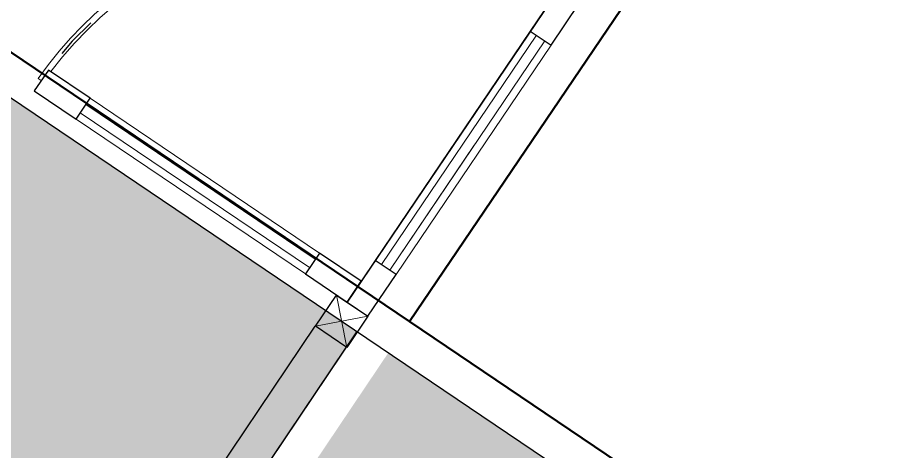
# Model space of a CAD drawing. Header units: millimetres. Extents: x 460 to 723, y 360 to 962.
# Drawn here: x 605.11 to 610.29, y 381.06 to 383.66 of the extents above; entities that cross this region are included whole.
import ezdxf

# ---------------------------------------------------------------- set-up
doc = ezdxf.new("R2010")
doc.units = ezdxf.units.MM
doc.linetypes.add('DASHED', pattern=[19.05, 12.7, -6.35])
doc.layers.get('0').update_dxf_attribs({"true_color": 0xc2ced6})
for name, color, linetype in [('00_Lotes', 224, 'Continuous'), ('A-COLUMNAS', 3, 'Continuous'), ('A-VEREDAS', 9, 'Continuous'), ('EM-COLUMNAS', 3, 'Continuous')]:
    doc.layers.add(name, color=color, linetype=linetype)
for name, color, linetype, lineweight in [('BEQ_RIEL', 130, 'Continuous', 5), ('LOTES_MENORCA', 250, 'Continuous', 50), ('Menorca-Parques-A-Arboles', 74, 'Continuous', 18)]:
    doc.layers.add(name, color=color, linetype=linetype, lineweight=lineweight)

# ---------------------------------------------------------------- blocks, each defined once
blk = doc.blocks.new('C-15X15')
at = {"color": 8, "lineweight": 0}
for points in [[(-0.075, -0.075), (0.075, 0.075)], [(-0.075, 0.075), (0.075, -0.075)]]:
    blk.add_lwpolyline(points, dxfattribs=at)
at = {"layer": 'EM-COLUMNAS'}
blk.add_lwpolyline([(-0.075, -0.075), (0.075, -0.075), (0.075, 0.075), (-0.075, 0.075)], close=True, dxfattribs=at)

msp = doc.modelspace()

# ---------------------------------------------------------------- hatches: boundary and pattern name
at = {"layer": 'Menorca-Parques-A-Arboles', "lineweight": 5, "true_color": 0x148b29, "transparency": 33554687}
h = msp.add_hatch(color=104, dxfattribs=at)
h.dxf.hatch_style = 1
h.paths.add_polyline_path([(600.3783, 386.3504, 0.414406), (598.2816, 385.9437), (597.6894, 385.0658, 0.414021), (598.0959, 382.9705), (604.8723, 378.3927), (607.1476, 381.7775)])
h.paths.add_polyline_path([(605.9023, 379.5191), (605.9041, 379.5179), (605.7774, 379.3302), (605.6086, 379.0799), (605.6093, 379.0794), (605.06, 378.2659), (607.2271, 376.802), (609.5101, 380.1815), (607.3353, 381.6507), (607.3338, 381.6486)])
h.paths.add_polyline_path([(611.1364, 379.0829), (608.8534, 375.7033), (612.2977, 373.3765, 0.421964), (614.098, 373.7499), (614.9113, 375.025, 0.406505), (614.5477, 376.7784)])

# ---------------------------------------------------------------- linework, layer by layer
at = {"color": 8, "lineweight": 0}
for p, q in [((607.2935, 382.1797, -8.1697), (608.2228, 383.5556, -8.1697)), ((607.3435, 382.1459, -8.1697), (608.2728, 383.5218, -8.1697)), ((606.8962, 382.2111, -8.1697), (605.52, 383.1406, -8.1697)), ((606.8962, 382.2111, -8.1697), (605.52, 383.1406, -8.1697)), ((606.8624, 382.1611, -8.1697), (605.4862, 383.0905, -8.1697)), ((607.3435, 382.1459, -8.1697), (607.8506, 382.8967, -8.1697))]:
    msp.add_line(p, q, dxfattribs=at)
at = {"elevation": -8.1697}
for points in [[(608.3108, 383.4962), (608.4797, 383.7464), (608.3546, 383.8309), (608.1856, 383.5807)], [(607.2124, 381.8701), (607.3814, 382.1203), (607.2563, 382.2048), (607.0873, 381.9546)]]:
    msp.add_lwpolyline(points, close=True, dxfattribs=at)
at = {"color": 8, "lineweight": 0, "elevation": -8.1697}
for points in [[(608.3108, 383.4962), (607.3818, 382.12), (607.2567, 382.2045), (608.1856, 383.5807)], [(605.5454, 383.1781), (606.9216, 382.2486), (606.8371, 382.1235), (605.4609, 383.053)]]:
    msp.add_lwpolyline(points, close=True, dxfattribs=at)
at = {"elevation": -8.1697}
for points in [[(604.6208, 378.4251), (606.8964, 381.8102)], [(604.6208, 378.4251), (606.8964, 381.8102)], [(604.8088, 378.2987), (607.0826, 381.6813)], [(604.8088, 378.2987), (607.0826, 381.6813)]]:
    msp.add_lwpolyline(points, dxfattribs=at)
at = {"color": 251, "linetype": 'DASHED', "ltscale": 0.02}
msp.add_arc((607.0722, 382.0251, -8.1697), 2.2149, 54.6203, 143.3526, dxfattribs=at)
at = {"layer": '00_Lotes', "elevation": 2.0973}
msp.add_lwpolyline([(607.288, 376.4876), (597.9691, 382.7829, -0.414021), (597.5017, 385.1924), (598.0939, 386.0703, -0.414406), (600.5051, 386.5381), (609.8245, 380.2424)], format="xyb", close=True, dxfattribs=at)
at = {"layer": '00_Lotes'}
for points, elevation in [([(600.5051, 386.5381), (607.4622, 381.8382)], 2.0973), ([(607.4622, 381.8382), (610.1235, 385.7686)], 2.0973), ([(608.3555, 383.831), (607.0873, 381.9546)], -8.1697), ([(604.872, 378.3923), (607.1459, 381.7749)], -8.1697)]:
    msp.add_lwpolyline(points, dxfattribs=dict(at, elevation=elevation))
at = {"layer": 'A-COLUMNAS', "elevation": -8.1697}
for points in [[(605.5454, 383.1781), (605.2952, 383.3471), (605.2107, 383.222), (605.4609, 383.053)], [(607.1718, 382.0796), (606.9216, 382.2486), (606.8371, 382.1235), (607.0873, 381.9545)]]:
    msp.add_lwpolyline(points, close=True, dxfattribs=at)
at = {"layer": 'A-VEREDAS', "elevation": -8.1697}
msp.add_lwpolyline([(607.2271, 376.802), (598.0959, 382.9705, -0.414021), (597.6894, 385.0658), (598.2816, 385.9437, -0.414406), (600.3783, 386.3504), (609.5101, 380.1815)], format="xyb", close=True, dxfattribs=at)
at = {"layer": 'BEQ_RIEL', "color": 152}
msp.add_line((605.2514, 383.2849, -8.1697), (605.2335, 383.297, -8.1697), dxfattribs=at)
for radius, start, end in [(2.2337, 63.538, 145.3127), (2.196, 54.5816, 143.3139)]:
    msp.add_arc((607.0714, 382.0257, -8.1697), radius, start, end, dxfattribs=at)
at = {"layer": 'LOTES_MENORCA', "elevation": -8.1697}
for points in [[(599.6643, 396.4827), (590.0039, 382.187, -0.013785), (595.433, 379.0306), (602.397, 374.3262), (604.9332, 378.0789), (597.9691, 382.7829, -0.414021), (597.5017, 385.1924), (598.0939, 386.0703, -0.414406), (600.5051, 386.5381), (607.4622, 381.8382), (610.1235, 385.7686), (606.871, 387.9738), (608.5589, 390.4724)], [(604.9333, 378.0782), (602.3996, 374.3236), (609.0675, 369.8199, -0.11893), (610.7387, 367.9894), (621.0567, 384.1676, -0.414214), (614.8027, 382.7844), (610.1235, 385.7686), (607.4622, 381.8382), (609.8245, 380.2424), (607.288, 376.4876)]]:
    msp.add_lwpolyline(points, format="xyb", close=True, dxfattribs=at)

# ---------------------------------------------------------------- block references
at = {"xscale": -1.509708263131599, "yscale": 1.509708263131599, "zscale": 1.509708263131599, "rotation": 55.95992995223595}
msp.add_blockref('C-15X15', (607.0552, 381.8396, -8.1697), dxfattribs=at)

doc.saveas('drawing.dxf')
